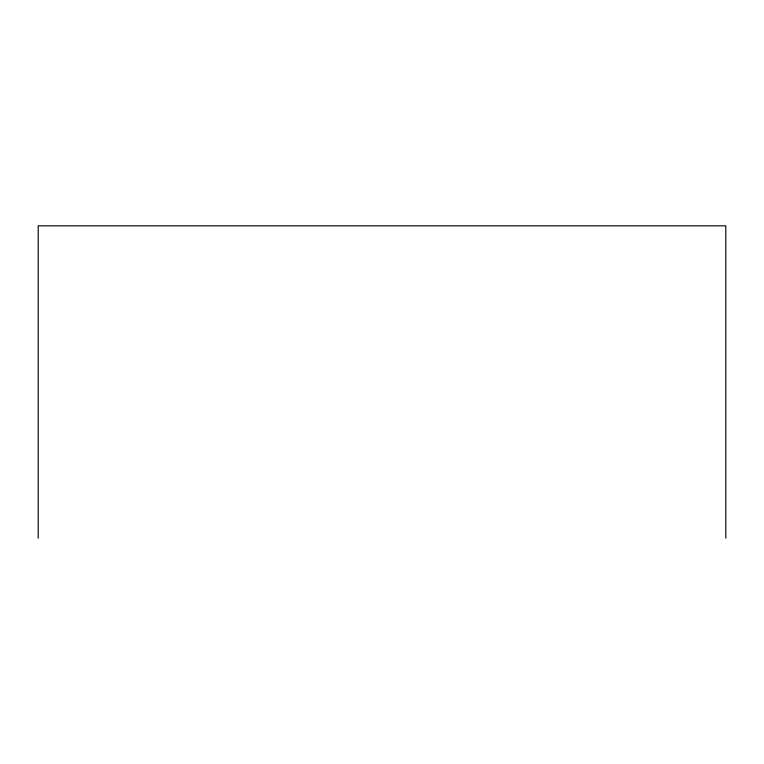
<?xml version="1.0" encoding="UTF-8"?>
<svg xmlns="http://www.w3.org/2000/svg" width="764" height="764" viewBox="0 0 764 764"><rect width="100%" height="100%" fill="white"/><g stroke="black" fill="none" stroke-linecap="round" stroke-linejoin="round"><path stroke-width="1.15" d="M725.8 538.171L725.8 225.829L38.2 225.829L38.2 538.171"/></g></svg>
